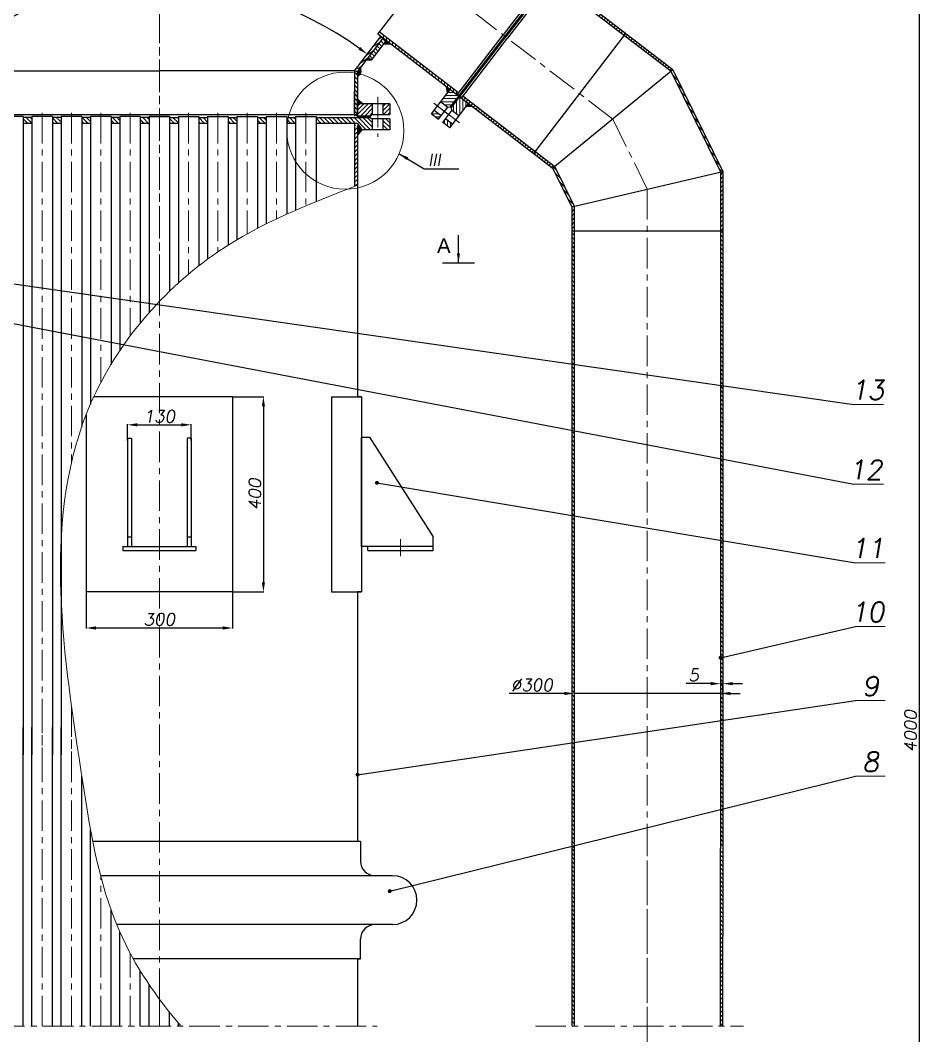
# Model space of a CAD drawing. Header units: inches. Extents: x 41 to 5981, y 0 to 8400.
# Drawn here: x 1338 to 3183, y 2249 to 4329 of the extents above; entities that cross this region are included whole.
import ezdxf

# ---------------------------------------------------------------- set-up
doc = ezdxf.new("R2010")
doc.units = ezdxf.units.IN
doc.header["$LTSCALE"] = 50
doc.header["$MEASUREMENT"] = 0
doc.linetypes.add('CENTER', pattern=[2, 1.25, -0.25, 0.25, -0.25])
for name, color, linetype, lineweight in [('Dam', 2, 'Continuous', 30), ('kthuoc', 3, 'Continuous', 13), ('manh', 4, 'Continuous', 13), ('Tam', 1, 'CENTER', 13)]:
    doc.layers.add(name, color=color, linetype=linetype, lineweight=lineweight)
doc.styles.add('chu2.5', font='txt.shx', dxfattribs={"oblique": 10, "height": 25})
doc.dimstyles.new('kichthuoc2.5', dxfattribs={"dimtxt": 25, "dimasz": 20, "dimexe": 1, "dimexo": 0, "dimgap": 5, "dimtad": 1, "dimtoh": 1, "dimdec": 0, "dimzin": 0, "dimdsep": 46, "dimtxsty": 'chu2.5', "dimcen": 5, "dimclrd": 256, "dimclre": 256, "dimclrt": 256, "dimadec": 0, "dimazin": 0, "dimtfac": 1, "dimtdec": 0, "dimtmove": 0, "dimatfit": 0, "dimfxl": 0, "dimtolj": 1, "dimtzin": 0, "dimarcsym": 0})
pattern_1 = [(90, (-230.6606, 0), (-6.25, 1e-15), [])]
pattern_2 = [(45, (-330.6606, 0), (-4.419417, 4.419417), [])]
pattern_3 = [(45, (-11828.711, 0), (-4.4194174, 4.4194174), [])]
pattern_4 = [(135, (-11828.711, 0), (-4.4194174, -4.4194174), [])]

# ---------------------------------------------------------------- blocks, each defined once
blk = doc.blocks.new('*D28')
at = {"layer": 'DEFPOINTS', "color": 0}
for p in [(2772.5, 2970.4), (2772.5, 2970.4), (2777.5, 2950.7)]:
    blk.add_point(p, dxfattribs=at)
at = {"layer": 'kthuoc', "lineweight": -2}
for p, q in [((2752.5, 2970.4), (2702.2, 2970.4)), ((2772.5, 2970.4), (2772.5, 2971.4)), ((2777.5, 2970.4), (2772.5, 2970.4)), ((2777.5, 2950.7), (2777.5, 2971.4)), ((2797.5, 2970.4), (2817.5, 2970.4))]:
    blk.add_line(p, q, dxfattribs=at)
at = {"layer": 'kthuoc'}
for points in [[(2752.5, 2973.7), (2752.5, 2967), (2772.5, 2970.4)], [(2797.5, 2973.7), (2797.5, 2967), (2777.5, 2970.4)]]:
    blk.add_solid(points, dxfattribs=at)
at = {"layer": 'kthuoc', "insert": (2717.4, 2987.9), "char_height": 25, "attachment_point": 5, "style": 'chu2.5'}
blk.add_mtext('\\A1;5', dxfattribs=at)
blk = doc.blocks.new('*D27')
at = {"layer": 'DEFPOINTS', "color": 0}
for p in [(2472.5, 2952), (2472.5, 2950.3), (2772.5, 2952)]:
    blk.add_point(p, dxfattribs=at)
at = {"layer": 'kthuoc', "lineweight": -2}
for p, q in [((2452.5, 2950.3), (2339.2, 2950.3)), ((2472.5, 2952), (2472.5, 2949.3)), ((2772.5, 2950.3), (2472.5, 2950.3)), ((2772.5, 2952), (2772.5, 2949.3)), ((2792.5, 2950.3), (2812.5, 2950.3))]:
    blk.add_line(p, q, dxfattribs=at)
at = {"layer": 'kthuoc'}
for points in [[(2452.5, 2953.6), (2452.5, 2947), (2472.5, 2950.3)], [(2792.5, 2953.6), (2792.5, 2947), (2772.5, 2950.3)]]:
    blk.add_solid(points, dxfattribs=at)
at = {"layer": 'kthuoc', "insert": (2385.9, 2967.8), "char_height": 25, "attachment_point": 5, "style": 'chu2.5'}
blk.add_mtext('\\A1;%%c300', dxfattribs=at)
blk = doc.blocks.new('*D22')
at = {"layer": 'DEFPOINTS', "color": 0}
for p in [(2144.1, 4439.9), (2285.5, 1306), (3179.3, 1306)]:
    blk.add_point(p, dxfattribs=at)
at = {"layer": 'kthuoc', "lineweight": -2}
for p, q in [((2144.1, 4439.9), (3180.3, 4439.9)), ((3179.3, 4419.9), (3179.3, 1326)), ((2285.5, 1306), (3180.3, 1306))]:
    blk.add_line(p, q, dxfattribs=at)
at = {"layer": 'kthuoc'}
for points in [[(3175.9, 4419.9), (3182.6, 4419.9), (3179.3, 4439.9)], [(3175.9, 1326), (3182.6, 1326), (3179.3, 1306)]]:
    blk.add_solid(points, dxfattribs=at)
at = {"layer": 'kthuoc', "insert": (3161.8, 2872.9), "char_height": 25, "attachment_point": 5, "rotation": 90, "style": 'chu2.5'}
blk.add_mtext('\\A1;4000', dxfattribs=at)
blk = doc.blocks.new('*D25')
at = {"layer": 'DEFPOINTS', "color": 0}
for p in [(1471.2, 4387.8), (1121.8, 4357.1), (2076.8, 4296.1), (1222.7, 4225.6), (2022.7, 4225.6)]:
    blk.add_point(p, dxfattribs=at)
at = {"layer": 'kthuoc', "lineweight": -2}
blk.add_arc((1622.7, 3704.3), 700, 54.137, 125.863, dxfattribs=at)
at = {"layer": 'kthuoc'}
for points in [[(1214.6, 4269), (1210.6, 4274.3), (1196.6, 4259.7)], [(2034.8, 4274.3), (2030.8, 4269), (2048.9, 4259.7)]]:
    blk.add_solid(points, dxfattribs=at)
at = {"layer": 'kthuoc', "insert": (1713.9, 4416), "char_height": 25, "attachment_point": 5, "rotation": 352.6964, "style": 'chu2.5'}
blk.add_mtext('\\A1;75°', dxfattribs=at)
blk = doc.blocks.new('*D19')
at = {"layer": 'DEFPOINTS', "color": 0}
for p in [(1531.5, 7722.2), (595.6, 774.6), (1447.9, 774.6)]:
    blk.add_point(p, dxfattribs=at)
at = {"layer": 'kthuoc', "lineweight": -2}
for p, q in [((1531.5, 7722.2), (594.6, 7722.2)), ((595.6, 7702.2), (595.6, 794.6)), ((1447.9, 774.6), (594.6, 774.6))]:
    blk.add_line(p, q, dxfattribs=at)
at = {"layer": 'kthuoc'}
for points in [[(592.3, 7702.2), (599, 7702.2), (595.6, 7722.2)], [(592.3, 794.6), (599, 794.6), (595.6, 774.6)]]:
    blk.add_solid(points, dxfattribs=at)
at = {"layer": 'kthuoc', "insert": (578.1, 4248.4), "char_height": 25, "attachment_point": 5, "rotation": 90, "style": 'chu2.5'}
blk.add_mtext('\\A1;8100', dxfattribs=at)
blk = doc.blocks.new('*D176')
at = {"layer": 'DEFPOINTS', "color": 0}
for p in [(1687.7, 3500.6), (1557.7, 3468.4), (1687.7, 3468.4)]:
    blk.add_point(p, dxfattribs=at)
at = {"layer": 'kthuoc', "lineweight": -2}
for p, q in [((1557.7, 3468.4), (1557.7, 3501.6)), ((1577.7, 3500.6), (1667.7, 3500.6)), ((1687.7, 3468.4), (1687.7, 3501.6))]:
    blk.add_line(p, q, dxfattribs=at)
at = {"layer": 'kthuoc'}
for points in [[(1577.7, 3503.9), (1577.7, 3497.3), (1557.7, 3500.6)], [(1667.7, 3503.9), (1667.7, 3497.3), (1687.7, 3500.6)]]:
    blk.add_solid(points, dxfattribs=at)
at = {"layer": 'kthuoc', "insert": (1622.7, 3518.1), "char_height": 25, "attachment_point": 5, "style": 'chu2.5'}
blk.add_mtext('\\A1;130', dxfattribs=at)
blk = doc.blocks.new('*D177')
at = {"layer": 'DEFPOINTS', "color": 0}
for p in [(1772.7, 3558.2), (1772.7, 3158.2), (1835.9, 3158.2)]:
    blk.add_point(p, dxfattribs=at)
at = {"layer": 'kthuoc', "lineweight": -2}
for p, q in [((1772.7, 3558.2), (1836.9, 3558.2)), ((1835.9, 3538.2), (1835.9, 3178.2)), ((1772.7, 3158.2), (1836.9, 3158.2))]:
    blk.add_line(p, q, dxfattribs=at)
at = {"layer": 'kthuoc'}
for points in [[(1832.6, 3538.2), (1839.2, 3538.2), (1835.9, 3558.2)], [(1832.6, 3178.2), (1839.2, 3178.2), (1835.9, 3158.2)]]:
    blk.add_solid(points, dxfattribs=at)
at = {"layer": 'kthuoc', "insert": (1818.4, 3358.2), "char_height": 25, "attachment_point": 5, "rotation": 90, "style": 'chu2.5'}
blk.add_mtext('\\A1;400', dxfattribs=at)
blk = doc.blocks.new('*D178')
at = {"layer": 'DEFPOINTS', "color": 0}
for p in [(1472.7, 3158.2), (1772.7, 3158.2), (1772.7, 3084.4)]:
    blk.add_point(p, dxfattribs=at)
at = {"layer": 'kthuoc', "lineweight": -2}
for p, q in [((1472.7, 3158.2), (1472.7, 3083.4)), ((1772.7, 3158.2), (1772.7, 3083.4)), ((1492.7, 3084.4), (1752.7, 3084.4))]:
    blk.add_line(p, q, dxfattribs=at)
at = {"layer": 'kthuoc'}
for points in [[(1492.7, 3087.8), (1492.7, 3081.1), (1472.7, 3084.4)], [(1752.7, 3087.8), (1752.7, 3081.1), (1772.7, 3084.4)]]:
    blk.add_solid(points, dxfattribs=at)
at = {"layer": 'kthuoc', "insert": (1622.7, 3101.9), "char_height": 25, "attachment_point": 5, "style": 'chu2.5'}
blk.add_mtext('\\A1;300', dxfattribs=at)

msp = doc.modelspace()

# ---------------------------------------------------------------- hatches: boundary and pattern name
at = {"layer": 'kthuoc'}
h = msp.add_hatch(dxfattribs=at)
h.set_pattern_fill('ANSI31', color=256, scale=50, style=0)
h.set_pattern_definition(pattern_3)
h.paths.add_polyline_path([(2244.5, 4173.7), (2241.5, 4169.7), (2428.7, 4026), (2432.7, 4029.3)])
h.paths.add_polyline_path([(2430.2, 4415.7), (2427.2, 4411.7), (2670.8, 4224.7), (2674.8, 4228)])
h = msp.add_hatch(dxfattribs=at)
h.set_pattern_fill('ANSI31', color=256, scale=50, angle=350, style=0)
h.set_pattern_definition([(35, (-230.6606, 0), (-3.584853, 5.1197), [])])
h.paths.add_polyline_path([(2081.6, 4292.4), (2076.8, 4296.1), (2028.7, 4233.4), (2028.7, 4223.6)])
h = msp.add_hatch(dxfattribs=at)
h.set_pattern_fill('ANSI31', color=256, scale=50, angle=90, style=0)
h.set_pattern_definition([(135, (-230.6606, 0), (-4.419417, -4.419417), [])])
h.paths.add_polyline_path([(2087.9, 4287.6), (2081.6, 4292.4), (2051.1, 4252.8), (2057.5, 4247.9)])
h = msp.add_hatch(dxfattribs=at)
h.set_pattern_fill('ANSI31', color=256, scale=50, angle=45, style=0)
h.set_pattern_definition(pattern_1)
edge = h.paths.add_edge_path()
edge.add_spline(control_points=[(2078.7, 4301), (2078.2, 4299.5), (2077.7, 4298), (2077.2, 4296.6)], knot_values=[0, 0, 0, 0, 4.489049, 4.489049, 4.489049, 4.489049], degree=3, periodic=0)
edge.add_line((2077.2, 4296.6), (2076.8, 4296.1))
edge.add_line((2076.8, 4296.1), (2232.8, 4176.4))
edge.add_line((2232.8, 4176.4), (2235.8, 4180.4))
edge.add_line((2235.8, 4180.4), (2078.7, 4301))
for points in [[(2087.9, 4287.6), (2082.8, 4280.9), (2096.2, 4281.2)], [(2051.1, 4252.8), (2046.6, 4246.9), (2057.5, 4247.9)], [(2212.6, 4180.2), (2210.9, 4192.8), (2218.1, 4187.3)], [(2028.7, 4168.6), (2039.5, 4158.1), (2028.7, 4158.1)], [(2235.9, 4174), (2232.8, 4176.4), (2235.2, 4179.6)], [(2238.3, 4172.2), (2241.5, 4169.7), (2243.9, 4172.9)], [(2249.9, 4151.6), (2262.5, 4153.2), (2255.4, 4158.7)], [(2023.7, 4136.1), (2028.7, 4136.1), (2028.7, 4133.1)], [(2028.7, 4118.1), (2037.4, 4105.1), (2028.7, 4093.6)]]:
    msp.add_hatch(color=256, dxfattribs=at).paths.add_polyline_path(points)
h = msp.add_hatch(dxfattribs=at)
h.set_pattern_fill('ANSI31', color=256, scale=50, angle=90, style=0)
h.set_pattern_definition([(135, (-330.6606, 0), (-4.419417, -4.419417), [])])
h.paths.add_polyline_path([(2028.7, 4223.3), (2022.7, 4225.6), (2022.7, 4191.2, -0.024801), (2028.7, 4192.9)])
h.paths.add_polyline_path([(2028.7, 4192.9, 0.024801), (2022.7, 4191.2), (2022.7, 4133.1), (2028.7, 4133.1)])
h = msp.add_hatch(color=256, dxfattribs=at)
edge = h.paths.add_edge_path()
edge.add_line((2028.7, 4223.6), (2035.2, 4232))
edge.add_spline(control_points=[(2035.2, 4232), (2036, 4227.6), (2037.4, 4220.1), (2031.3, 4215.8), (2028.7, 4213.9)], knot_values=[0, 0, 0, 0, 8.00018, 13.861031, 13.861031, 13.861031, 13.861031], degree=3, periodic=0)
edge.add_line((2028.7, 4213.9), (2028.7, 4223.6))
h = msp.add_hatch(dxfattribs=at)
h.set_pattern_fill('ANSI31', color=256, scale=50, angle=90, style=0)
h.set_pattern_definition(pattern_4)
h.paths.add_polyline_path([(2432.7, 4029.3), (2428.7, 4026), (2467.5, 3947.4), (2472.5, 3948.5)])
h.paths.add_polyline_path([(2674.8, 4228), (2670.8, 4224.7), (2772.5, 4018.5), (2777.5, 4019.7)])
h = msp.add_hatch(dxfattribs=at)
h.set_pattern_fill('ANSI31', color=256, scale=50, angle=315, style=0)
h.set_pattern_definition([(0, (-230.6606, 0), (2e-15, 6.25), [])])
h.paths.add_polyline_path([(2235.9, 4174), (2218.5, 4187.4), (2199.3, 4162.4), (2213.6, 4151.4), (2219.2, 4152.2)])
h.paths.add_polyline_path([(2185.9, 4144.9), (2180.4, 4137.8), (2194.7, 4126.8), (2200.2, 4134)])
h = msp.add_hatch(dxfattribs=at)
h.set_pattern_fill('ANSI31', color=256, scale=50, angle=45, style=0)
h.set_pattern_definition(pattern_1)
h.paths.add_polyline_path([(2255.8, 4158.8), (2238.3, 4172.2), (2221.6, 4150.4), (2222.3, 4144.7), (2236.6, 4133.8)])
h.paths.add_polyline_path([(2208.9, 4127.3), (2203.4, 4120.2), (2217.7, 4109.2), (2223.2, 4116.3)])
h = msp.add_hatch(dxfattribs=at)
h.set_pattern_fill('ANSI37', color=256, scale=10, angle=45, style=0)
h.paths.add_polyline_path([(2238.3, 4172.2), (2235.9, 4174), (2219.2, 4152.2), (2221.6, 4150.4)])
h = msp.add_hatch(dxfattribs=at)
h.set_pattern_fill('ANSI31', color=256, scale=50, style=0)
h.set_pattern_definition(pattern_2)
h.paths.add_polyline_path([(2058.7, 4158.1), (2028.7, 4158.1), (2028.7, 4133.1), (2054.7, 4133.1), (2058.7, 4136.1)])
h.paths.add_polyline_path([(2094.7, 4158.1), (2080.7, 4158.1), (2080.7, 4136.1), (2094.7, 4136.1)])
h = msp.add_hatch(dxfattribs=at)
h.set_pattern_fill('ANSI31', color=256, scale=50, angle=90, style=0)
h.paths.add_polyline_path([(1481.7, 4118.1), (1463.7, 4118.1), (1463.7, 4130.1), (1481.7, 4130.1)])
h.paths.add_polyline_path([(1421.7, 4118.1), (1403.7, 4118.1), (1403.7, 4130.1), (1421.7, 4130.1)])
h.paths.add_polyline_path([(1361.7, 4118.1), (1343.7, 4118.1), (1343.7, 4130.1), (1361.7, 4130.1)])
h = msp.add_hatch(dxfattribs=at)
h.set_pattern_fill('ANSI31', color=256, scale=50, angle=90, style=0)
h.paths.add_polyline_path([(1541.7, 4130.1), (1523.7, 4130.1), (1523.7, 4118.1), (1541.7, 4118.1)])
h = msp.add_hatch(dxfattribs=at)
h.set_pattern_fill('ANSI31', color=256, scale=50, angle=90, style=0)
h.paths.add_polyline_path([(1721.7, 4118.1), (1703.7, 4118.1), (1703.7, 4130.1), (1721.7, 4130.1)])
h.paths.add_polyline_path([(1661.7, 4118.1), (1643.7, 4118.1), (1643.7, 4130.1), (1661.7, 4130.1)])
h.paths.add_polyline_path([(1601.7, 4118.1), (1583.7, 4118.1), (1583.7, 4130.1), (1601.7, 4130.1)])
h = msp.add_hatch(dxfattribs=at)
h.set_pattern_fill('ANSI31', color=256, scale=50, angle=90, style=0)
h.paths.add_polyline_path([(1901.7, 4130.1), (1883.7, 4130.1), (1883.7, 4118.1), (1901.7, 4118.1)])
h.paths.add_polyline_path([(1841.7, 4130.1), (1823.7, 4130.1), (1823.7, 4118.1), (1841.7, 4118.1)])
h.paths.add_polyline_path([(1781.7, 4130.1), (1763.7, 4130.1), (1763.7, 4118.1), (1781.7, 4118.1)])
h = msp.add_hatch(dxfattribs=at)
h.set_pattern_fill('ANSI31', color=256, scale=50, angle=90, style=0)
h.paths.add_polyline_path([(2058.7, 4105.1), (2037.4, 4105.1), (2028.7, 4118.1), (2022.7, 4118.1), (1943.7, 4118.1), (1943.7, 4130.1), (2054.7, 4130.1), (2058.7, 4127.1)])
h.paths.add_polyline_path([(2094.7, 4105.1), (2080.7, 4105.1), (2080.7, 4127.1), (2094.7, 4127.1)])
h = msp.add_hatch(dxfattribs=at)
h.set_pattern_fill('ANSI37', color=256, scale=10, angle=90, style=0)
h.set_pattern_definition([(135, (-2352.4106, -297), (-0.88388348, -0.88388348), []), (225, (-2352.4106, -297), (0.88388348, -0.88388348), [])])
h.paths.add_polyline_path([(2054.7, 4130.1), (2054.7, 4133.1), (2028.7, 4133.1), (2028.7, 4130.1)])
h = msp.add_hatch(dxfattribs=at)
h.set_pattern_fill('ANSI31', color=256, scale=50, style=0)
h.set_pattern_definition(pattern_2)
h.paths.add_polyline_path([(2028.7, 4114), (2022.7, 4114), (2022.7, 4072.1, 0.024801), (2028.7, 4070.3)])
edge = h.paths.add_edge_path()
edge.add_arc((2043.7, 4131.6), 63.1, 250.6037, 256.2865, ccw=False)
edge.add_line((2022.7, 4072.1), (2022.7, 3989.6))
edge.add_spline(control_points=[(2022.7, 3989.6), (2024.7, 3990.2), (2026.7, 3990.8), (2028.7, 3991.4)], knot_values=[0, 0, 0, 0, 6.26213, 6.26213, 6.26213, 6.26213], degree=3, periodic=0)
edge.add_line((2028.7, 3991.4), (2028.7, 4070.3))
h = msp.add_hatch(dxfattribs=at)
h.set_pattern_fill('ANSI31', color=256, scale=50, style=0)
h.set_pattern_definition(pattern_3)
h.paths.add_polyline_path([(2467.5, 3897.4), (2472.5, 3897.4), (2472.5, 3948.5), (2467.5, 3947.4)])
h.paths.add_polyline_path([(2777.5, 4019.7), (2772.5, 4018.5), (2772.5, 3897.4), (2777.5, 3897.4)])
h = msp.add_hatch(dxfattribs=at)
h.set_pattern_fill('ANSI31', color=256, scale=50, angle=90, style=0)
h.set_pattern_definition(pattern_4)
h.paths.add_polyline_path([(2472.5, 3897.4), (2467.5, 3897.4), (2467.5, 3548.6), (2472.5, 3548.6)])
h.paths.add_polyline_path([(2777.5, 3897.4), (2772.5, 3897.4), (2772.5, 3548.6), (2777.5, 3548.6)])
h = msp.add_hatch(dxfattribs=at)
h.set_pattern_fill('ANSI31', color=256, scale=50, angle=90, style=0)
h.set_pattern_definition(pattern_4)
h.paths.add_polyline_path([(2472.5, 3548.6), (2467.5, 3548.6), (2467.5, 3154.5), (2472.5, 3154.5)])
h.paths.add_polyline_path([(2777.5, 3548.6), (2772.5, 3548.6), (2772.5, 3154.5), (2777.5, 3154.5)])
h = msp.add_hatch(dxfattribs=at)
h.set_pattern_fill('ANSI31', color=256, scale=50, angle=90, style=0)
h.set_pattern_definition(pattern_4)
h.paths.add_polyline_path([(2472.5, 3154.5), (2467.5, 3154.5), (2467.5, 2632.9), (2471.5, 2632.9), (2472.5, 2632.9)])
h.paths.add_polyline_path([(2777.5, 3154.5), (2772.5, 3154.5), (2772.5, 2632.9), (2773.5, 2632.9), (2777.5, 2632.9)])
h = msp.add_hatch(dxfattribs=at)
h.set_pattern_fill('ANSI31', color=256, scale=50, angle=90, style=0)
h.paths.add_polyline_path([(2472.5, 2632.8), (2467.5, 2632.8), (2467.5, 2453.4), (2472.5, 2453.4)])
h = msp.add_hatch(dxfattribs=at)
h.set_pattern_fill('ANSI31', color=256, scale=50, angle=90, style=0)
h.paths.add_polyline_path([(2772.5, 2453.4), (2777.5, 2453.4), (2777.5, 2632.8), (2772.5, 2632.8)])
h = msp.add_hatch(dxfattribs=at)
h.set_pattern_fill('ANSI31', color=256, scale=50, angle=90, style=0)
h.paths.add_polyline_path([(2472.5, 2452.8), (2467.5, 2452.8), (2467.5, 2268.7), (2472.5, 2268.7)])
h.paths.add_polyline_path([(2777.5, 2452.8), (2772.5, 2452.8), (2772.5, 2268.7), (2777.5, 2268.7)])

# ---------------------------------------------------------------- linework, layer by layer
at = {"layer": 'Dam'}
for p, q in [((2674.8, 4228), (2259.2, 4546.9)), ((2441.4, 4441.8), (2330.3, 4297)), ((2441.4, 4441.8), (2330.3, 4297)), ((2443.8, 4439.9), (2332.7, 4295.1)), ((2070.5, 4301), (2164.8, 4423.9)), ((2421.5, 4422.4), (2327.1, 4299.4)), ((2430.2, 4415.7), (2335.8, 4292.7)), ((2670.8, 4224.7), (2427.2, 4411.7)), ((2022.7, 4225.6), (2076.8, 4296.1)), ((2028.7, 4223.6), (2081.6, 4292.4)), ((2057.5, 4247.9), (2087.9, 4287.6)), ((2429.7, 4025.3), (2070.5, 4301)), ((2235.8, 4180.4), (2073.5, 4304.9)), ((2219.2, 4152.2), (2330.3, 4297)), ((2221.6, 4150.4), (2332.7, 4295.1)), ((2232.8, 4176.4), (2327.1, 4299.4)), ((2241.5, 4169.7), (2335.8, 4292.7)), ((2577.8, 4302.4), (2389.1, 4056.5)), ((2082.8, 4280.9), (2096.2, 4281.2)), ((2057.5, 4247.9), (2046.6, 4246.9)), ((2057.5, 4247.9), (2051.1, 4252.8)), ((1222.7, 4225.6), (1622.7, 4225.6)), ((2022.7, 4225.6), (1622.7, 4225.6)), ((2022.7, 4225.6), (2022.7, 4136.1)), ((2028.7, 4223.6), (2022.7, 4225.6)), ((2028.7, 4223.6), (2028.7, 4130.1)), ((2674.8, 4228), (2428.7, 4026)), ((2670.8, 4224.7), (2772.5, 4018.5)), ((2674.8, 4228), (2777.5, 4019.7)), ((2022.7, 4136.1), (2022.7, 4183.1)), ((2028.7, 4130.1), (2028.7, 4183.1)), ((2180.4, 4137.8), (2218.5, 4187.4)), ((2213.3, 4181.1), (2210.9, 4192.8)), ((2199.3, 4162.4), (2213.6, 4151.4)), ((2235.9, 4174), (2235.2, 4179.6)), ((2238.3, 4172.2), (2243.9, 4172.9)), ((2432.7, 4029.3), (2244.5, 4173.7)), ((2065.7, 4158.1), (2028.7, 4158.1)), ((2094.7, 4158.1), (2028.7, 4158.1)), ((2058.7, 4158.1), (2058.7, 4136.1)), ((2080.7, 4158.1), (2080.7, 4136.1)), ((2094.7, 4158.1), (2094.7, 4136.1)), ((2185.9, 4144.9), (2200.2, 4134)), ((2194.7, 4126.8), (2213.6, 4151.4)), ((2203.4, 4120.2), (2222.3, 4144.7)), ((2213.6, 4151.4), (2219.2, 4152.2)), ((2217.7, 4109.2), (2255.8, 4158.8)), ((2219.2, 4152.2), (2221.6, 4150.4)), ((2222.3, 4144.7), (2221.6, 4150.4)), ((2236.6, 4133.8), (2222.3, 4144.7)), ((2250.6, 4152.5), (2262.5, 4153.2)), ((1216.7, 4136.1), (2028.7, 4136.1)), ((1343.7, 4132.1), (1301.7, 4132.1)), ((1343.7, 4132.1), (1343.7, 2824.5)), ((1361.7, 4130.1), (1343.7, 4130.1)), ((1403.7, 4132.1), (1361.7, 4132.1)), ((1361.7, 4132.1), (1361.7, 2824.5)), ((1361.7, 4132.1), (1361.7, 2824.5)), ((1403.7, 4132.1), (1403.7, 2824.5)), ((1421.7, 4130.1), (1403.7, 4130.1)), ((1421.7, 4132.1), (1421.7, 2824.5)), ((1421.7, 4132.1), (1421.7, 2824.5)), ((1463.7, 4132.1), (1421.7, 4132.1)), ((1463.7, 4132.1), (1463.7, 3496.9)), ((1481.7, 4130.1), (1463.7, 4130.1)), ((1481.7, 4132.1), (1481.7, 3543.2)), ((1523.7, 4132.1), (1481.7, 4132.1)), ((1523.7, 4132.1), (1523.7, 3624.3)), ((1541.7, 4130.1), (1523.7, 4130.1)), ((1541.7, 4132.1), (1541.7, 3652.5)), ((1583.7, 4132.1), (1541.7, 4132.1)), ((1583.7, 4132.1), (1583.7, 3709.1)), ((1601.7, 4130.1), (1583.7, 4130.1)), ((1601.7, 4132.1), (1601.7, 3730.3)), ((1601.7, 4132.1), (1643.7, 4132.1)), ((1643.7, 4132.1), (1601.7, 4132.1)), ((1643.7, 4132.1), (1643.7, 3774.3)), ((1643.7, 4132.1), (1643.7, 3774.3)), ((1643.7, 4130.1), (1661.7, 4130.1)), ((1661.7, 4132.1), (1661.7, 3791.1)), ((1661.7, 4132.1), (1703.7, 4132.1)), ((1703.7, 4132.1), (1703.7, 3826.5)), ((1703.7, 4130.1), (1721.7, 4130.1)), ((1721.7, 4132.1), (1721.7, 3840.1)), ((1721.7, 4132.1), (1763.7, 4132.1)), ((1763.7, 4132.1), (1763.7, 3868.7)), ((1763.7, 4130.1), (1781.7, 4130.1)), ((1781.7, 4132.1), (1781.7, 3879.7)), ((1781.7, 4132.1), (1823.7, 4132.1)), ((1823.7, 4132.1), (1823.7, 3903)), ((1823.7, 4130.1), (1841.7, 4130.1)), ((1841.7, 4132.1), (1841.7, 3912.2)), ((1841.7, 4132.1), (1883.7, 4132.1)), ((1883.7, 4132.1), (1883.7, 3932.1)), ((1883.7, 4130.1), (1901.7, 4130.1)), ((1901.7, 4132.1), (1901.7, 3940.1)), ((1901.7, 4132.1), (1943.7, 4132.1)), ((1943.7, 4132.1), (1943.7, 3957.8)), ((1943.7, 4130.1), (2003.7, 4130.1)), ((2003.7, 4130.1), (2054.7, 4130.1)), ((2054.7, 4133.1), (2028.7, 4133.1)), ((2054.7, 4133.1), (2058.7, 4136.1)), ((2054.7, 4133.1), (2054.7, 4130.1)), ((2054.7, 4130.1), (2058.7, 4127.1)), ((2058.7, 4136.1), (2094.7, 4136.1)), ((2094.7, 4127.1), (2058.7, 4127.1)), ((2058.7, 4127.1), (2058.7, 4105.1)), ((2080.7, 4127.1), (2080.7, 4105.1)), ((2094.7, 4127.1), (2094.7, 4105.1)), ((2180.4, 4137.8), (2194.7, 4126.8)), ((2217.7, 4109.2), (2203.4, 4120.2)), ((2223.2, 4116.3), (2208.9, 4127.3)), ((1361.7, 4118.1), (1343.7, 4118.1)), ((1421.7, 4118.1), (1403.7, 4118.1)), ((1481.7, 4118.1), (1463.7, 4118.1)), ((1541.7, 4118.1), (1523.7, 4118.1)), ((1601.7, 4118.1), (1583.7, 4118.1)), ((1661.7, 4118.1), (1643.7, 4118.1)), ((1721.7, 4118.1), (1703.7, 4118.1)), ((1781.7, 4118.1), (1763.7, 4118.1)), ((1841.7, 4118.1), (1823.7, 4118.1)), ((1901.7, 4118.1), (1883.7, 4118.1)), ((2022.7, 4118.1), (1943.7, 4118.1)), ((2022.7, 4118.1), (2022.7, 3989.6)), ((2028.7, 4118.1), (2022.7, 4118.1)), ((2028.7, 4118.1), (2037.4, 4105.1)), ((2028.7, 4114), (2028.7, 3602.6)), ((2037.4, 4105.1), (2028.7, 4093.6)), ((2094.7, 4105.1), (2037.4, 4105.1)), ((2428.2, 4027.1), (2468.1, 3946.3)), ((2432.7, 4029.3), (2472.5, 3948.5)), ((2467.5, 3947.4), (2777.5, 4019.7)), ((2772.5, 4018.5), (2772.5, 2632.9)), ((2777.5, 4019.7), (2777.5, 2453.4)), ((2467.5, 3948.5), (2467.5, 2453.4)), ((2472.5, 3948.5), (2472.5, 2632.9)), ((2777.5, 3897.4), (2467.5, 3897.4)), ((2202.9, 3832.1), (2268.1, 3832.1)), ((2028.7, 3602.6), (2028.7, 3558.2)), ((1772.7, 3558.2), (1488.5, 3558.2)), ((1772.7, 3558.2), (1772.7, 3158.2)), ((1975.4, 3558.2), (1975.4, 3158.2)), ((1975.4, 3558.2), (2036.7, 3558.2)), ((2036.7, 3558.2), (2028.7, 3558.2)), ((2036.7, 3558.2), (2036.7, 3158.2)), ((1472.7, 3521.3), (1472.7, 3158.2)), ((2036.7, 3251.4), (2036.7, 3475.4)), ((2036.7, 3475.4), (2053.4, 3475.4)), ((2053.4, 3475.4), (2183.4, 3271.4)), ((1557.7, 3473.5), (1557.7, 3251.4)), ((1557.7, 3473.5), (1565.7, 3473.5)), ((1565.7, 3473.5), (1565.7, 3251.4)), ((1679.7, 3473.5), (1679.7, 3251.4)), ((1687.7, 3473.5), (1679.7, 3473.5)), ((1687.7, 3473.5), (1687.7, 3251.4)), ((1557.7, 3271.4), (1565.7, 3271.4)), ((1679.7, 3271.4), (1687.7, 3271.4)), ((2183.4, 3251.4), (2183.4, 3271.4)), ((1547.7, 3251.4), (1547.7, 3243.4)), ((1547.7, 3251.4), (1697.7, 3251.4)), ((1697.7, 3251.4), (1697.7, 3243.4)), ((2050, 3251.4), (2036.7, 3251.4)), ((2183.4, 3251.4), (2050, 3251.4)), ((2050, 3243.4), (2050, 3251.4)), ((2183.4, 3243.4), (2183.4, 3251.4)), ((1547.7, 3243.4), (1697.7, 3243.4)), ((2050, 3243.4), (2183.4, 3243.4)), ((1772.7, 3158.2), (1472.7, 3158.2)), ((1975.4, 3158.2), (2036.7, 3158.2)), ((2036.7, 3158.2), (2028.7, 3158.2)), ((2028.7, 3158.2), (2028.7, 2646.9)), ((1343.7, 2268.7), (1343.7, 2880.8)), ((1361.7, 2268.7), (1361.7, 2880.8)), ((1361.7, 2268.7), (1361.7, 2880.8)), ((1403.7, 2268.7), (1403.7, 2880.8)), ((1421.7, 2268.7), (1421.7, 2880.8)), ((1421.7, 2268.7), (1421.7, 2880.8)), ((1463.7, 2268.7), (1463.7, 2780.8)), ((1481.7, 2268.7), (1481.7, 2670.8)), ((2034.7, 2646.9), (1486.3, 2646.9)), ((2034.7, 2646.9), (2034.7, 2606.9)), ((2472.5, 2632.9), (2472.5, 2268.7)), ((2772.5, 2268.7), (2772.5, 2632.9)), ((2080.9, 2576.9), (1502.3, 2576.9)), ((2094.4, 2576.9), (2058.7, 2576.9)), ((2100.4, 2576.9), (2064.7, 2576.9)), ((1523.7, 2268.7), (1523.7, 2507)), ((2080.9, 2476.9), (1535.2, 2476.9)), ((2100.4, 2476.9), (2064.7, 2476.9)), ((1541.7, 2268.7), (1541.7, 2461.7)), ((2034.7, 2406.9), (2034.7, 2446.9)), ((2467.5, 2453.4), (2467.5, 2268.7)), ((2777.5, 2268.7), (2777.5, 2453.4)), ((2034.7, 2406.9), (1569, 2406.9)), ((2028.7, 2406.9), (2028.7, 2268.7)), ((2028.7, 2406.9), (2034.7, 2406.9)), ((1583.7, 2268.7), (1583.7, 2381.8)), ((1601.7, 2268.7), (1601.7, 2353.8)), ((1643.7, 2268.7), (1643.7, 2297)), ((1583.7, 2268.7), (1583.7, 2269)), ((1601.7, 2268.7), (1601.7, 2270.4)), ((1643.7, 2268.7), (1643.7, 2273.7)), ((1661.7, 2268.7), (1661.7, 2275.4))]:
    msp.add_line(p, q, dxfattribs=at)
for centre, radius, start, end in [((2064.7, 2606.9), 30, 180, 270), ((2100.4, 2526.9), 50, 270, 90), ((2064.7, 2446.9), 30, 90, 180)]:
    msp.add_arc(centre, radius, start, end, dxfattribs=at)
at = {"layer": 'kthuoc'}
for p, q in [((2039.5, 4158.1), (2028.7, 4168.6)), ((2028.7, 4133.1), (2023.7, 4136.1)), ((3045.4, 3542.4), (3106.1, 3542.4)), ((3045.4, 3378.9), (3106.1, 3378.9)), ((3049, 3217.9), (3109.7, 3217.9)), ((3049, 3087.5), (3109.7, 3087.5)), ((3049, 2935.6), (3109.7, 2935.6)), ((3049, 2780.6), (3109.7, 2780.6))]:
    msp.add_line(p, q, dxfattribs=at)
msp.add_circle((2003.7, 4103.1), 120, dxfattribs=at)
msp.add_spline([(2035.2, 4232), (2035.1, 4220), (2028.7, 4213.9)], degree=3, dxfattribs=at)
msp.add_open_spline([(2028.7, 3991.4), (1929.7, 3953), (1704.3, 3865.7), (1361.2, 3461.8), (1441.4, 2927.6), (1508.2, 2487.2), (1615.9, 2327.8), (1667.5, 2268.7)], degree=3, knots=[0, 0, 0, 0, 316.882688, 721.054194, 1472.850492, 1814.646363, 2046.393883, 2046.393883, 2046.393883, 2046.393883], dxfattribs=at)
at = {"layer": 'manh'}
msp.add_line((2235.5, 3832.1), (2235.5, 3889.1), dxfattribs=at)
at = {"layer": 'Tam'}
for p, q in [((1622.7, 7744.7), (1622.7, 3786.7)), ((1622.7, 3786.7), (1622.7, 5188.7)), ((2551.8, 4127), (2090.6, 4480.9)), ((1622.7, 3786.7), (1622.7, 4259)), ((2070.4, 4172.4), (2070.4, 4090.3)), ((1382.7, 4139.5), (1382.7, 2824.5)), ((1442.7, 4139.5), (1442.7, 3423.8)), ((1502.7, 4139.5), (1502.7, 3587.1)), ((1562.7, 4139.5), (1562.7, 3682.2)), ((1682.7, 4139.5), (1682.7, 3809.5)), ((1742.7, 4139.5), (1742.7, 3854.9)), ((1802.7, 4139.5), (1802.7, 3891.7)), ((1862.7, 4139.5), (1862.7, 3922.4)), ((1922.7, 4139.5), (1922.7, 3949.1)), ((2184.9, 4159.6), (2217.1, 4134.8)), ((2185.7, 4159), (2214.1, 4137.2)), ((2237.6, 4119.1), (2205.4, 4143.9)), ((2236.8, 4119.7), (2208.4, 4141.5)), ((2551.8, 4127), (2622.5, 3983.5)), ((2622.5, 3983.5), (2622.5, 2683.4)), ((1622.7, 3786.7), (1622.7, 3753.1)), ((1622.7, 3786.7), (1622.7, 2268.7)), ((2116.7, 3266.3), (2116.7, 3231.5)), ((1442.7, 2924.1), (1442.7, 2824.5)), ((1382.7, 2268.7), (1382.7, 2880.8)), ((1442.7, 2268.7), (1442.7, 2880.8)), ((2622.5, 1541.7), (2622.5, 2683.4)), ((2622.5, 2683.4), (2622.5, 1541.7)), ((1502.7, 2268.7), (1502.7, 2575.3)), ((1562.7, 2268.7), (1562.7, 2418.5)), ((1622.7, 2324.1), (1622.7, 2268.7)), ((1184.1, 2268.7), (2069.2, 2268.7)), ((2393.2, 2268.7), (2819.7, 2268.7))]:
    msp.add_line(p, q, dxfattribs=at)

# ---------------------------------------------------------------- texts
at = {"layer": 'kthuoc', "insert": (2173.2, 4055.9), "char_height": 25, "attachment_point": 1, "style": 'chu2.5'}
msp.add_mtext('III', dxfattribs=at)
at = {"layer": 'manh', "insert": (2191.6, 3867.6), "char_height": 30, "width": 272.762, "attachment_point": 4}
msp.add_mtext('{\\f.VnArial|b0|i0|c0|p34;A}', dxfattribs=at)
at = {"layer": 'manh', "char_height": 40, "attachment_point": 9, "style": 'chu2.5'}
for s, insert in [('13', (3107.8, 3552.1)), ('12', (3104.3, 3388.5)), ('11', (3107.9, 3227.6)), ('10', (3107.9, 3097.1)), ('9', (3097.2, 2945.2)), ('8', (3097.2, 2790.2))]:
    msp.add_mtext(s, dxfattribs=dict(at, insert=insert))

# ---------------------------------------------------------------- dimensions: what is measured, and where the dimension line sits
at = {"layer": 'kthuoc'}
for base, p1, p2, text, picture, middle in [((595.6, 774.6), (1531.5, 7722.2), (1447.9, 774.6), '8100', '*D19', (578.1, 4248.4)), ((3179.3, 1306), (2144.1, 4439.9), (2285.5, 1306), '4000', '*D22', (3161.8, 2872.9))]:
    dim = msp.add_linear_dim(base=base, p1=p1, p2=p2, angle=90, text=text, dimstyle='kichthuoc2.5', dxfattribs=at)
    dim.commit()
    dim.dimension.update_dxf_attribs({"geometry": picture, "text_midpoint": middle})
dim = msp.add_angular_dim_2l(base=(1471.2, 4387.8), line1=((2022.7, 4225.6), (2076.8, 4296.1)), line2=((1222.7, 4225.6), (1121.8, 4357.1)), dimstyle='kichthuoc2.5', dxfattribs=at)
dim.commit()
dim.dimension.update_dxf_attribs({"geometry": '*D25', "text_midpoint": (1711.7, 4398.7), "dimtype": 162})
dim = msp.add_linear_dim(base=(1835.9, 3158.2), p1=(1772.7, 3558.2), p2=(1772.7, 3158.2), angle=90, dimstyle='kichthuoc2.5', dxfattribs=at)
dim.commit()
dim.dimension.update_dxf_attribs({"geometry": '*D177', "text_midpoint": (1818.4, 3358.2)})
for base, p1, p2, picture, middle in [((1687.7, 3500.6), (1557.7, 3468.4), (1687.7, 3468.4), '*D176', (1622.7, 3518.1)), ((1772.7, 3084.4), (1472.7, 3158.2), (1772.7, 3158.2), '*D178', (1622.7, 3101.9)), ((2772.5, 2970.4), (2777.5, 2950.7), (2772.5, 2970.4), '*D28', (2717.4, 2987.9))]:
    dim = msp.add_linear_dim(base=base, p1=p1, p2=p2, dimstyle='kichthuoc2.5', dxfattribs=at)
    dim.commit()
    dim.dimension.update_dxf_attribs({"geometry": picture, "text_midpoint": middle})
dim = msp.add_linear_dim(base=(2472.5, 2950.3), p1=(2772.5, 2952), p2=(2472.5, 2952), text='%%c<>', dimstyle='kichthuoc2.5', dxfattribs=at)
dim.commit()
dim.dimension.update_dxf_attribs({"geometry": '*D27', "text_midpoint": (2385.9, 2950.3), "dimtype": 160})

# ---------------------------------------------------------------- leaders
at = {"layer": 'kthuoc', "annotation_type": 0, "has_hookline": 1, "hookline_direction": 0, "text_width": 46.1}
msp.add_leader([(2114, 4056), (2165, 4024.9), (2185, 4024.9)], dimstyle='kichthuoc2.5', dxfattribs=at)
at = {"layer": 'kthuoc'}
for points in [[(1277.9, 3796.2), (3045.4, 3542.4)], [(1175.7, 3736.3), (3045.4, 3378.9)], [(2068.5, 3381.8), (3049, 3217.9)], [(2772.5, 3023.4), (3049, 3087.5)], [(2028.7, 2783.9), (3049, 2935.6)], [(2094.7, 2545.4), (3049, 2780.6)]]:
    msp.add_leader(points, dimstyle='kichthuoc2.5', override={"dimasz": 8, "dimtad": 0, "dimldrblk": 'Dot'}, dxfattribs=at)
at = {"layer": 'manh'}
msp.add_leader([(2235.5, 3832.1), (2235.5, 3889.1)], dimstyle='kichthuoc2.5', override={"dimgap": 5, "dimtad": 0}, dxfattribs=at)

doc.saveas('drawing.dxf')
